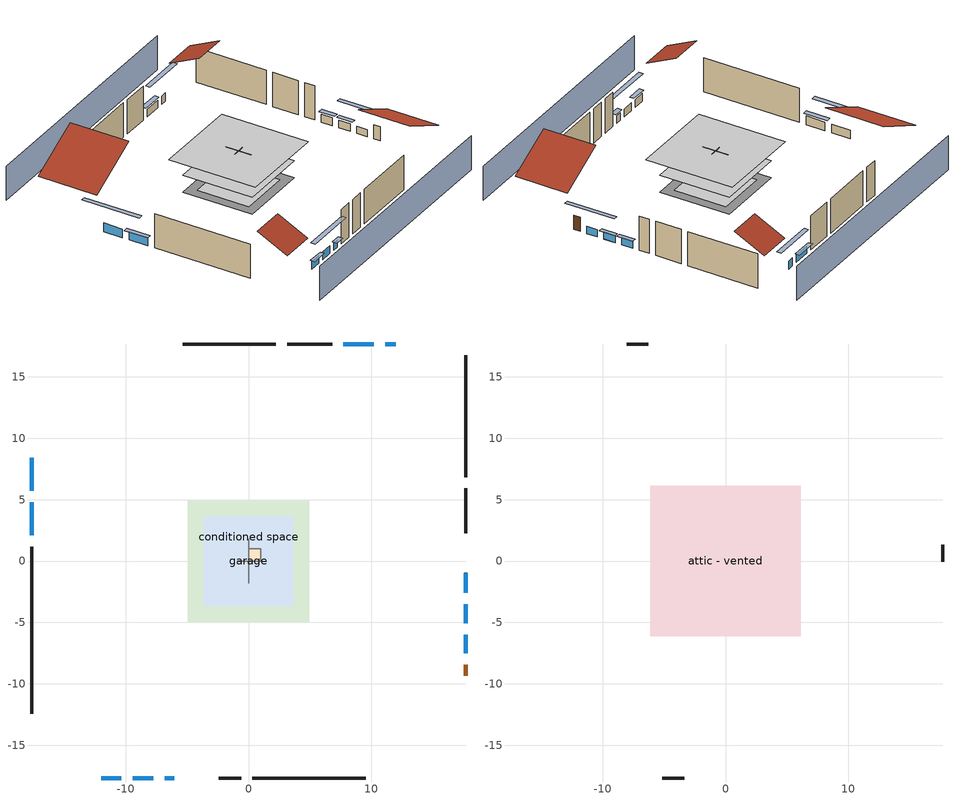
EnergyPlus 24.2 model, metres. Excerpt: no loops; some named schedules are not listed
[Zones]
air source heat pump airloop ret air zone
 floor adiabatic (AdiabaticConst): 0,0 0,1 1,1 1,0 z0
 wall adiabatic (AdiabaticConst): 0,1 0,0 1,0 1,1 0,1 z0:1
 ceiling adiabatic (AdiabaticConst): 1,0 1,1 0,1 0,0 z1
conditioned space
 floor to garage (Floor1 construction): -3.66,-3.66 -3.66,3.66 3.66,3.66 3.66,-3.66 z0
 floor adiabatic (AdiabaticFloorConstruction): -4.94,-4.94 -4.94,4.94 4.94,4.94 4.94,-4.94 z2.44
 floor foundation (Slab2 construction): -4.94,-4.94 -4.94,4.94 4.94,4.94 4.94,-4.94 z0
 wall outside (AdiabaticWallConstruction 1): 17.68,-9.36 17.68,-8.45 z0:2.03
 wall outside (AdiabaticWallConstruction): -17.68,8.41 -17.68,5.72 / -17.68,4.79 -17.68,2.1 z0:1.22; -12.01,-17.68 -10.35,-17.68 / 17.68,-2.58 17.68,-0.98 / -9.42,-17.68 -7.76,-17.68 z0:1.1; 12.01,17.68 11.13,17.68 z0:1.16; 10.2,17.68 7.74,17.68 / 17.68,-5.08 17.68,-3.51 z0:1.07; 17.68,-7.52 17.68,-6.01 z0:1.01; -6.84,-17.68 -6.06,-17.68 z0:1.04
 wall outside (Wall3 construction): -17.68,1.17 -17.68,-12.45 z0:4.88
 wall outside (Wall4 construction): 2.22,17.68 -5.34,17.68 z0:4.88
 wall outside (Wall7 construction): 17.68,6.84 17.68,16.75 z0:4.88
 wall outside (Wall8 construction): 0.32,-17.68 9.56,-17.68 z0:4.88
 wall to garage (Wall5 construction): 0,-1.83 0,1.83 z0:4.88
 wall to garage (Wall6 construction): 0.91,0 -0.91,0 z0:4.88
 window (WindowConstruction): -17.68,8.41 -17.68,5.72 z0:1.22
 window (WindowConstruction 9): -12.01,-17.68 -10.35,-17.68 z0:1.1
 window (WindowConstruction 1): -17.68,4.79 -17.68,2.1 z0:1.22
 window (WindowConstruction 2): 12.01,17.68 11.13,17.68 z0:1.16
 window (WindowConstruction 3): 10.2,17.68 7.74,17.68 z0:1.07
 window (WindowConstruction 4): 17.68,-7.52 17.68,-6.01 z0:1.01
 window (WindowConstruction 5): 17.68,-5.08 17.68,-3.51 z0:1.07
 window (WindowConstruction 6): 17.68,-2.58 17.68,-0.98 z0:1.1
 window (WindowConstruction 7): -9.42,-17.68 -7.76,-17.68 z0:1.1
 window (WindowConstruction 8): -6.83,-17.68 -6.06,-17.68 z0:1.04
 door (Door): 17.68,-9.36 17.68,-8.45 z0:2.03
 ceiling adiabatic (AdiabaticFloorConstruction): 4.94,-4.94 4.94,4.94 -4.94,4.94 -4.94,-4.94 z2.44
garage
 floor foundation (Slab1 construction): -3.66,-3.66 -3.66,3.66 3.66,3.66 3.66,-3.66 z0
 wall outside (Wall1 construction): 6.81,17.68 3.15,17.68 z0:4.88
 wall outside (Wall12 construction): -2.43,-17.68 -0.61,-17.68 z0:4.88
 wall outside (Wall2 construction): 17.68,2.25 17.68,5.91 z0:4.88
attic - vented
 floor to conditioned space (Floor2 construction Reversed): -6.15,-6.15 -6.15,6.15 6.15,6.15 6.15,-6.15 z4.88
 wall outside (Wall10 construction): -5.13,-17.68 -3.36,-17.68 z0:4.88
 wall outside (Wall11 construction): 17.68,-0.05 17.68,1.32 z0:4.88
 wall outside (Wall9 construction): -6.27,17.68 -8.05,17.68 z0:4.88
 roof outside (Roof1 construction): -17.68,9.34,4.88 -10.22,9.34,8.61 -10.22,17.68,8.61 -17.68,17.68,4.88
 roof outside (Roof2 construction): 12.94,17.68,4.88 12.94,13.44,7 17.68,13.44,7 17.68,17.68,4.88
 roof outside (Roof3 construction): -12.94,-17.68,4.88 -12.94,-13.44,7 -17.68,-13.44,7 -17.68,-17.68,4.88
 roof outside (Roof4 construction): 17.68,-10.29,4.88 11.07,-10.29,8.18 11.07,-17.68,8.18 17.68,-17.68,4.88
shading: 17.68,22.25 -17.68,22.25 / -17.68,-22.25 17.68,-22.25 z0:4.88; -17.68,2.98 -17.68,11.15 -18.29,11.15 -18.29,2.98 z3.96; -10.05,-17.68 -12.32,-17.68 -12.32,-18.29 -10.05,-18.29 z1.4; -17.68,1.8 -17.68,5.1 -18.29,5.1 -18.29,1.8 z1.52; 8.39,17.68 14.76,17.68 14.76,18.29 8.39,18.29 z3.9; 7.43,17.68 10.51,17.68 10.51,18.29 7.43,18.29 z1.37; 17.68,-3.27 17.68,-10.26 18.29,-10.26 18.29,-3.27 z3.75; 17.68,-3.2 17.68,-5.39 18.29,-5.39 18.29,-3.2 z1.37; 17.68,-0.67 17.68,-2.88 18.29,-2.88 18.29,-0.67 z1.4; -5.02,-17.68 -12.17,-17.68 -12.17,-18.29 -5.02,-18.29 z3.84; -5.76,-17.68 -7.14,-17.68 -7.14,-18.29 -5.76,-18.29 z1.34
[Building]
Building 1: Terrain=Suburbs
[Site:Location]
Portland Intl Arpt_OR: Latitude {deg}=45.59; Longitude {deg}=-122.6; Time Zone {hr}=-8; Elevation {m}=33; Keep Site Location Information=Yes
[Site:GroundTemperature:Shallow]
10.2558, 8.96328, 8.85977, 9.47314, 11.9355, 14.3863, 16.5111, 17.8571, 17.9714, 16.8767, 14.8061, 12.4304
[Site:WaterMainsTemperature]
Calculation Method=Schedule; Temperature Schedule=mains temperature schedule
[Material] Roughness=Rough; Thermal Absorptance=0.9
Name | Thickness {m} | Conductivity {W/m-K} | Density {kg/m3} | Specific Heat {J/kg-K} | Solar Absorptance | Visible Absorptance
asphalt or fiberglass shingles | 0.00635 | 0.162714 | 1121.4 | 1465.45 | 0.85 | 0.85
ceiling loosefill ins | 0.338667 | 0.0480833 | 16.02 | 1046.75 | 0.7 | 0.7
ceiling stud and cavity | 0.1397 | 0.0920385 | 65.682 | 1177.47 | 0.7 | 0.7
concrete 4.0 in. | 0.1016 | 1.803125 | 2242.8 | 837.4 | 0.7 | 0.7
door material | 0.04445 | 0.0612267 | 512.64 | 1214.23 | 0.7 | 0.7
floor covering | 0.0127 | 0.0433444 | 54.468 | 1339.84 | 0.6 | 0.6
floor covering 1 | 0.0127 | 0.0450781 | 54.468 | 1339.84 | 0.9 | 0.9
floor rigid ins; wall rigid ins | 0.512978 | 0.029427 | 32.04 | 1214.23 | 0.7 | 0.7
floor stud and cavity | 0.1397 | 0.923637 | 92.3553 | 1139.71 | 0.7 | 0.7
floor stud and cavity 1 | 0.1397 | 1.75129 | 37.0049 | 1207.88 | 0.7 | 0.7
furniture material conditioned space 1; furniture material garage 1 | 0.1524 | 0.115458 | 640.8 | 1214.23 | 0.6 | 0.6
gypsum board | 0.0127 | 0.160291 | 801 | 837.4 | 0.6 | 0.6
osb sheathing 0.5 in. | 0.0127 | 0.115458 | 512.64 | 1214.23 | 0.6 | 0.6
osb sheathing 0.5 in. 1; osb sheathing 0.5 in. 2; osb sheathing 0.5 in. 3 | 0.0127 | 0.115458 | 512.64 | 1214.23 | 0.7 | 0.7
osb sheathing 0.75 in. | 0.01905 | 0.115458 | 512.64 | 1214.23 | 0.7 | 0.7
roof rigid ins | 0.00281632 | 0.029427 | 32.04 | 1214.23 | 0.7 | 0.7
wall stud and cavity | 0.1397 | 0.727959 | 139.0536 | 1170.24 | 0.6 | 0.6
wall stud and cavity 1 | 0.1397 | 0.117713 | 139.0536 | 1170.24 | 0.7 | 0.7
wall stud and cavity 2 | 0.1397 | 0.103501 | 139.0536 | 1170.24 | 0.7 | 0.7
wall stud and cavity 3 | 0.0889 | 0.380278 | 52.3479 | 1209.89 | 0.7 | 0.7
wall stud and cavity 4 | 0.0889 | 0.391764 | 83.0341 | 1211.67 | 0.7 | 0.7
wood siding | 0.0254 | 0.102417 | 544.68 | 1172.36 | 0.85 | 0.85
wood siding 1; wood siding 2 | 0.0254 | 0.102417 | 544.68 | 1172.36 | 0.7 | 0.7
[Material:NoMass]
Adiabatic: Roughness=Rough; Thermal Resistance {m2-K/W}=176.1; Thermal Absorptance=0.9; Solar Absorptance=0.7; Visible Absorptance=0.7
[WindowMaterial:SimpleGlazingSystem]
WindowMaterial: U-Factor {W/m2-K}=4.31528; Solar Heat Gain Coefficient=0.67
[Construction]
AdiabaticConst: Adiabatic
AdiabaticFloorConstruction: floor stud and cavity 1, floor rigid ins, osb sheathing 0.75 in., floor covering
AdiabaticWallConstruction: wood siding 1, wall rigid ins, wall stud and cavity 3, gypsum board
AdiabaticWallConstruction 1: wood siding 2, wall rigid ins, wall stud and cavity 3, gypsum board
Door: door material
Floor1 construction: floor stud and cavity, osb sheathing 0.75 in., floor covering
Floor2 construction Reversed: gypsum board, ceiling stud and cavity, ceiling loosefill ins
furniture construction conditioned space 1: furniture material conditioned space 1
furniture construction garage 1: furniture material garage 1
PartitionWallConstruction: gypsum board, wall stud and cavity 4, gypsum board
Roof1 construction; Roof2 construction; Roof3 construction; Roof4 construction: asphalt or fiberglass shingles, roof rigid ins, osb sheathing 0.5 in.
Slab1 construction: concrete 4.0 in.
Slab2 construction: concrete 4.0 in., floor covering 1
Wall1 construction; Wall2 construction: wood siding, osb sheathing 0.5 in. 1, wall stud and cavity
Wall10 construction; Wall11 construction; Wall12 construction; Wall9 construction: wood siding, osb sheathing 0.5 in. 2, wall stud and cavity
Wall3 construction; Wall4 construction: wood siding, osb sheathing 0.5 in. 1, wall stud and cavity 1, gypsum board
Wall5 construction: osb sheathing 0.5 in. 2, wall stud and cavity 2, gypsum board
Wall6 construction: osb sheathing 0.5 in. 3, wall stud and cavity 2, gypsum board
Wall7 construction; Wall8 construction: wood siding, osb sheathing 0.5 in. 2, wall stud and cavity 1, gypsum board
WindowConstruction; WindowConstruction 1; WindowConstruction 2; WindowConstruction 3; WindowConstruction 4; WindowConstruction 5; WindowConstruction 6; WindowConstruction 7; WindowConstruction 8; WindowConstruction 9: WindowMaterial
[Zone] Multiplier=1
Name | Volume {m3} | Part of Total Floor Area
air source heat pump airloop ret air zone | 1 | No
attic - vented | 138.513 | Yes
conditioned space | 606.66 | Yes
garage | 130.484 | Yes
[Space]
Name | Zone | Space Type | Volume {m3}
air source heat pump airloop ret air space | air source heat pump airloop ret air zone | Plenum Space Type
attic - vented 1 | attic - vented |  | 138.513
conditioned space 1 | conditioned space |  | 606.66
garage 1 | garage |  | 130.484
[SpaceList]
Plenum Space Type: air source heat pump airloop ret air space
[OtherEquipment] Design Level Calculation Method=EquipmentLevel
Name | Fuel Type | Zone or ZoneList or Space or SpaceList | Schedule | Design Level {W} | Fraction Latent | Fraction Radiant | Fraction Lost
air source heat pump airloop_0 RetCondToRP; air source heat pump airloop_0 RetSensLkToRP | None | air source heat pump airloop ret air space | Always On Discrete | 0 | 0 | 0 | 0
air source heat pump airloop_0 RetLatLkToRP | None | air source heat pump airloop ret air space | Always On Discrete | 0 | 1 | 0 | 0
air source heat pump airloop_0 RetCondToDZ; air source heat pump airloop_0 SupCondToDZ; air source heat pump airloop_0 SupSensLkToDZ | None | attic - vented 1 | Always On Discrete | 0 | 0 | 0 | 0
air source heat pump airloop_0 SupLatLkToDZ | None | attic - vented 1 | Always On Discrete | 0 | 1 | 0 | 0
air source heat pump airloop_0 SupCondToLv; air source heat pump airloop_0 SupSensLkToCond; mech vent house fan sensible load | None | conditioned space 1 | Always On Discrete | 0 | 0 | 0 | 0
air source heat pump airloop_0 SupLatLkToCond; mech vent house fan latent load | None | conditioned space 1 | Always On Discrete | 0 | 1 | 0 | 0
clothes dryer 1 | Electricity | conditioned space 1 | clothes_dryer | 0 | 0.015 | 0.081 | 0.85
cooking range 1 | Electricity | conditioned space 1 | cooking_range | 0 | 0.08 | 0.432 | 0.2
general water use latent | None | conditioned space 1 | general water use schedule | 44.1266 | 1 | 0 | 0
general water use sensible | None | conditioned space 1 | general water use schedule | -43.4886 | 0 | 0.6 | 0
misc grill | NaturalGas | conditioned space 1 | misc grill schedule | 391.241 | 0 | 0 | 1
water heater energy adjustment1 | Electricity | garage 1 | Always On Discrete | 0.01 | 0 | 0 | 1
water heater lat | None | garage 1 | Always On Discrete | 0 | 1 | 0 | 0
water heater sens | None | garage 1 | Always On Discrete | 0 | 0 | 0 | 0
[ZoneInfiltration:DesignFlowRate] Schedule=Always On Discrete; Design Flow Rate Calculation Method=Flow/Zone; Design Flow Rate {m3/s}=0
Name | Zone or ZoneList or Space or SpaceList
attic_vented 1 duct leakage imbalance infil flow | attic - vented 1
infil flow; natural vent flow; whole house fan flow | conditioned space 1
[ZoneInfiltration:EffectiveLeakageArea] Schedule=Always On Discrete
Name | Zone or Space | Effective Air Leakage Area {cm2} | Stack Coefficient | Wind Coefficient
infil attic - vented 1 | attic - vented 1 | 5037.94 | 0.000191169 | 4.32191e-05
infil garage 1 | garage 1 | 679.592 | 0.000129147 | 4.38083e-05
[ZoneMixing] Schedule=Always On Continuous; Design Flow Rate Calculation Method=Flow/Zone; Design Flow Rate {m3/s}=0
Name | Zone or Space | Source Zone or Space
air source heat pump airloop_0 ZoneMixCondToDZ mix; whole house fan mix | attic - vented | conditioned space
air source heat pump airloop_0 ZoneMixDZToCond mix | conditioned space | attic - vented
[SurfaceProperty:ExposedFoundationPerimeter] Exposed Perimeter Calculation Method=TotalExposedPerimeter
Name | Total Exposed Perimeter {m}
Slab2 | 35.57016
Slab1 | 18.288
[SurfaceProperty:IncidentSolarMultiplier] Incident Solar Multiplier=1; Incident Solar Multiplier Schedule=trans schedule winter=0.85 summer=0.7
Window1; Window10; Window2; Window3; Window4; Window5; Window6; Window7; Window8; Window9
[InternalMass]
Name | Construction | Zone or ZoneList | Space or SpaceList | Surface Area {m2}
furniture mass conditioned space 1 | furniture construction conditioned space 1 | conditioned space | conditioned space 1 | 99.51774
partition wall mass | PartitionWallConstruction | conditioned space | conditioned space 1 | 248.794
furniture mass garage 1 | furniture construction garage 1 | garage | garage 1 | 5.35122
[Lights] Design Level Calculation Method=LightingLevel; Return Air Fraction=0; Fraction Radiant=0.6; Fraction Visible=0.2; Fraction Replaceable=1
Name | Zone or ZoneList or Space or SpaceList | Schedule | Lighting Level {W}
interior lighting | conditioned space 1 | lighting_interior | 371.808
garage lighting | garage 1 | lighting_garage | 9.10037
[People]
occupants: Zone or ZoneList or Space or SpaceList=conditioned space 1; Number of People Schedule=occupants; Number of People Calculation Method=People; Number of People=2; Fraction Radiant=0.314171; Sensible Heat Fraction=0.56303; Activity Level Schedule=occupants activity schedule; Carbon Dioxide Generation Rate {m3/s-W}=0; Enable ASHRAE 55 Comfort Warnings=No; Mean Radiant Temperature Calculation Type=EnclosureAveraged
[ElectricEquipment] Design Level Calculation Method=EquipmentLevel
Name | Zone or ZoneList or Space or SpaceList | Schedule | Design Level {W} | Fraction Latent | Fraction Radiant | Fraction Lost
ceiling fan | conditioned space 1 | ceiling_fan | 17.3285 | 0 | 0.558 | 0
clothes dryer | conditioned space 1 | clothes_dryer | 7839.63 | 0.015 | 0.081 | 0.85
clothes washer | conditioned space 1 | clothes_washer | 391.773 | 0.03 | 0.162 | 0.7
cooking range | conditioned space 1 | cooking_range | 1470.55 | 0.08 | 0.432 | 0.2
dishwasher | conditioned space 1 | dishwasher | 1494 | 0.3 | 0.18 | 0.4
fridge | conditioned space 1 | fridge schedule | 46.9578 | 0 | 0.6 | 0
mech vent bath fan 0 | conditioned space 1 | mech vent bath fan 0 schedule | 45 | 0 | 0 | 1
mech vent house fan | conditioned space 1 | mech vent house fan schedule | 0 | 0 | 0 | 1
mech vent house fan cfis | conditioned space 1 | mech vent house fan cfis schedule | 0 | 0 | 0 | 0
mech vent range fan 0 | conditioned space 1 | mech vent range fan 0 schedule | 30 | 0 | 0 | 1
misc plug loads | conditioned space 1 | plug_loads_other | 190.367 | 0.021 | 0.558 | 0.049
misc tv | conditioned space 1 | plug_loads_tv | 228.161 | 0 | 0.6 | 0
whole house fan | conditioned space 1 | Always On Discrete | 0 | 0 | 0 | 1
fridge 1 | garage 1 | fridge schedule 1 | 100.822 | 0 | 0.6 | 0
[AirLoopHVAC:ReturnPlenum]
Air Loop HVAC Return Plenum 1: Zone=air source heat pump airloop ret air zone
[Foundation:Kiva] Wall Height Above Grade {m}=0.1016; Wall Depth Below Slab {m}=0.2032
Name | Initial Indoor Air Temperature {C}
Foundation Kiva 1 | 13.4258
Foundation Kiva 2 | 16.1111
[Foundation:Kiva:Settings]
Soil Conductivity {W/m-K}=1.3848; Soil Density {kg/m3}=1842.3; Soil Specific Heat {J/kg-K}=418.7; Ground Solar Absorptivity=0.9; Ground Thermal Absorptivity=0.9; Ground Surface Roughness {m}=0.03; Far-Field Width {m}=40; Deep-Ground Boundary Condition=ZeroFlux; Deep-Ground Depth {m}=40; Minimum Cell Dimension {m}=0.2; Maximum Cell Growth Coefficient=3; Simulation Timestep=Timestep
[Exterior:Lights]
exterior lighting: Schedule=exterior lighting schedule; Design Level {W}=8.97151
[EnergyManagementSystem:Sensor]
Name | Output:Variable or Output:Meter Index Key | Output:Variable or Output:Meter
air_source_heat_pump_airloop_0_DZ_T_s | attic - vented | Zone Air Temperature
air_source_heat_pump_airloop_0_DZ_W_s | attic - vented | Zone Mean Air Humidity Ratio
fridge_tin_s_1; water_heater_amb_temp | garage | Zone Mean Air Temperature
water_heater_amb_rh | garage | Zone Air Relative Humidity
[Schedule:Constant]
Name | Hourly Value
Always On Discrete; Always On Continuous; mech vent house fan schedule; mech vent house fan cfis schedule | 1
occupants activity schedule | 117.228
fridge schedule; fridge schedule 1 | 0
[Schedule:Day:Interval]
trans schedule winter=0.85 summer=0.7 day; trans schedule winter=0.85 summer=0.7 day 2: No, 24:00, 0.85
trans schedule winter=0.85 summer=0.7 day 1: No, 24:00, 0.7
trans schedule winter=0.85 summer=0.7 default day; mech vent bath fan 0 schedule default day; mech vent range fan 0 schedule default day; general water use schedule default day; misc grill schedule default day; exterior lighting schedule default day: No, 24:00, 0
mech vent bath fan 0 schedule day: No, 22:00, 0, 23:00, 1, 24:00, 0
mech vent range fan 0 schedule day: No, 09:00, 0, 10:00, 1, 24:00, 0
general water use schedule day: No, 01:00, 0.315068, 03:00, 0.287671, 04:00, 0.342466, 05:00, 0.369863, 06:00, 0.520548, 07:00, 0.60274, 08:00, 0.534247, 10:00, 0.506849, 11:00, 0.465753, 14:00, 0.479452, 15:00, 0.534247, 16:00, 0.589041, 17:00, 0.69863, 18:00, 0.876712, 19:00, 0.890411, 20:00, 0.986301, 21:00, 1, 22:00, 0.863014, 23:00, 0.616438, 24:00, 0.465753
misc grill schedule day: No, 01:00, 0.0248447, 03:00, 0.00621118, 04:00, 0.0124224, 05:00, 0.0434783, 06:00, 0.0745342, 07:00, 0.180124, 08:00, 0.285714, 09:00, 0.273292, 10:00, 0.254658, 11:00, 0.273292, 12:00, 0.285714, 13:00, 0.26087, 14:00, 0.236025, 15:00, 0.304348, 16:00, 0.36646, 17:00, 0.68323, 18:00, 1, 19:00, 0.714286, 20:00, 0.434783, 21:00, 0.273292, 22:00, 0.118012, 23:00, 0.0807453, 24:00, 0.0434783
exterior lighting schedule day: No, 01:00, 0.566667, 03:00, 0.524167, 05:00, 0.495833, 06:00, 0.5525, 07:00, 0.623333, 08:00, 0.580833, 09:00, 0.439167, 10:00, 0.354167, 12:00, 0.34, 13:00, 0.354167, 14:00, 0.396667, 15:00, 0.425, 16:00, 0.495833, 17:00, 0.623333, 18:00, 0.793333, 19:00, 0.906667, 20:00, 0.963333, 21:00, 0.991667, 22:00, 0.920833, 23:00, 0.793333, 24:00, 0.665833
[Schedule:Week:Daily]
trans schedule winter=0.85 summer=0.7 Week Rule - Jan1-May26: trans schedule winter=0.85 summer=0.7 day, trans schedule winter=0.85 summer=0.7 day, trans schedule winter=0.85 summer=0.7 day, trans schedule winter=0.85 summer=0.7 day, trans schedule winter=0.85 summer=0.7 day, trans schedule winter=0.85 summer=0.7 day, trans schedule winter=0.85 summer=0.7 day, trans schedule winter=0.85 summer=0.7 default day, trans schedule winter=0.85 summer=0.7 default day, trans schedule winter=0.85 summer=0.7 default day, trans schedule winter=0.85 summer=0.7 default day, trans schedule winter=0.85 summer=0.7 default day
trans schedule winter=0.85 summer=0.7 Week Rule - May27-Jun2: trans schedule winter=0.85 summer=0.7 day, trans schedule winter=0.85 summer=0.7 day, trans schedule winter=0.85 summer=0.7 day, trans schedule winter=0.85 summer=0.7 day, trans schedule winter=0.85 summer=0.7 day, trans schedule winter=0.85 summer=0.7 day 1, trans schedule winter=0.85 summer=0.7 day 1, trans schedule winter=0.85 summer=0.7 default day, trans schedule winter=0.85 summer=0.7 default day, trans schedule winter=0.85 summer=0.7 default day, trans schedule winter=0.85 summer=0.7 default day, trans schedule winter=0.85 summer=0.7 default day
trans schedule winter=0.85 summer=0.7 Week Rule - Jun3-Sep29: trans schedule winter=0.85 summer=0.7 day 1, trans schedule winter=0.85 summer=0.7 day 1, trans schedule winter=0.85 summer=0.7 day 1, trans schedule winter=0.85 summer=0.7 day 1, trans schedule winter=0.85 summer=0.7 day 1, trans schedule winter=0.85 summer=0.7 day 1, trans schedule winter=0.85 summer=0.7 day 1, trans schedule winter=0.85 summer=0.7 default day, trans schedule winter=0.85 summer=0.7 default day, trans schedule winter=0.85 summer=0.7 default day, trans schedule winter=0.85 summer=0.7 default day, trans schedule winter=0.85 summer=0.7 default day
trans schedule winter=0.85 summer=0.7 Week Rule - Sep30-Oct6: trans schedule winter=0.85 summer=0.7 day 1, trans schedule winter=0.85 summer=0.7 day 2, trans schedule winter=0.85 summer=0.7 day 2, trans schedule winter=0.85 summer=0.7 day 2, trans schedule winter=0.85 summer=0.7 day 2, trans schedule winter=0.85 summer=0.7 day 2, trans schedule winter=0.85 summer=0.7 day 2, trans schedule winter=0.85 summer=0.7 default day, trans schedule winter=0.85 summer=0.7 default day, trans schedule winter=0.85 summer=0.7 default day, trans schedule winter=0.85 summer=0.7 default day, trans schedule winter=0.85 summer=0.7 default day
trans schedule winter=0.85 summer=0.7 Week Rule - Oct7-Dec31: trans schedule winter=0.85 summer=0.7 day 2, trans schedule winter=0.85 summer=0.7 day 2, trans schedule winter=0.85 summer=0.7 day 2, trans schedule winter=0.85 summer=0.7 day 2, trans schedule winter=0.85 summer=0.7 day 2, trans schedule winter=0.85 summer=0.7 day 2, trans schedule winter=0.85 summer=0.7 day 2, trans schedule winter=0.85 summer=0.7 default day, trans schedule winter=0.85 summer=0.7 default day, trans schedule winter=0.85 summer=0.7 default day, trans schedule winter=0.85 summer=0.7 default day, trans schedule winter=0.85 summer=0.7 default day
mech vent bath fan 0 schedule Week Rule - Jan1-Dec31: mech vent bath fan 0 schedule day, mech vent bath fan 0 schedule day, mech vent bath fan 0 schedule day, mech vent bath fan 0 schedule day, mech vent bath fan 0 schedule day, mech vent bath fan 0 schedule day, mech vent bath fan 0 schedule day, mech vent bath fan 0 schedule default day, mech vent bath fan 0 schedule default day, mech vent bath fan 0 schedule default day, mech vent bath fan 0 schedule default day, mech vent bath fan 0 schedule default day
mech vent range fan 0 schedule Week Rule - Jan1-Dec31: mech vent range fan 0 schedule day, mech vent range fan 0 schedule day, mech vent range fan 0 schedule day, mech vent range fan 0 schedule day, mech vent range fan 0 schedule day, mech vent range fan 0 schedule day, mech vent range fan 0 schedule day, mech vent range fan 0 schedule default day, mech vent range fan 0 schedule default day, mech vent range fan 0 schedule default day, mech vent range fan 0 schedule default day, mech vent range fan 0 schedule default day
general water use schedule Week Rule - Jan1-Dec31: general water use schedule day, general water use schedule day, general water use schedule day, general water use schedule day, general water use schedule day, general water use schedule day, general water use schedule day, general water use schedule default day, general water use schedule default day, general water use schedule default day, general water use schedule default day, general water use schedule default day
misc grill schedule Week Rule - Jan1-Dec31: misc grill schedule day, misc grill schedule day, misc grill schedule day, misc grill schedule day, misc grill schedule day, misc grill schedule day, misc grill schedule day, misc grill schedule default day, misc grill schedule default day, misc grill schedule default day, misc grill schedule default day, misc grill schedule default day
exterior lighting schedule Week Rule - Jan1-Jan27: exterior lighting schedule day, exterior lighting schedule day, exterior lighting schedule day, exterior lighting schedule day, exterior lighting schedule day, exterior lighting schedule day, exterior lighting schedule day, exterior lighting schedule default day, exterior lighting schedule default day, exterior lighting schedule default day, exterior lighting schedule default day, exterior lighting schedule default day
exterior lighting schedule Week Rule - Jan28-Feb3: exterior lighting schedule day, exterior lighting schedule day, exterior lighting schedule day, exterior lighting schedule day, exterior lighting schedule day 1, exterior lighting schedule day 1, exterior lighting schedule day 1, exterior lighting schedule default day, exterior lighting schedule default day, exterior lighting schedule default day, exterior lighting schedule default day, exterior lighting schedule default day
exterior lighting schedule Week Rule - Feb4-Feb24: exterior lighting schedule day 1, exterior lighting schedule day 1, exterior lighting schedule day 1, exterior lighting schedule day 1, exterior lighting schedule day 1, exterior lighting schedule day 1, exterior lighting schedule day 1, exterior lighting schedule default day, exterior lighting schedule default day, exterior lighting schedule default day, exterior lighting schedule default day, exterior lighting schedule default day
exterior lighting schedule Week Rule - Feb25-Mar3: exterior lighting schedule day 1, exterior lighting schedule day 1, exterior lighting schedule day 1, exterior lighting schedule day 1, exterior lighting schedule day 2, exterior lighting schedule day 2, exterior lighting schedule day 2, exterior lighting schedule default day, exterior lighting schedule default day, exterior lighting schedule default day, exterior lighting schedule default day, exterior lighting schedule default day
exterior lighting schedule Week Rule - Mar4-Mar31: exterior lighting schedule day 2, exterior lighting schedule day 2, exterior lighting schedule day 2, exterior lighting schedule day 2, exterior lighting schedule day 2, exterior lighting schedule day 2, exterior lighting schedule day 2, exterior lighting schedule default day, exterior lighting schedule default day, exterior lighting schedule default day, exterior lighting schedule default day, exterior lighting schedule default day
exterior lighting schedule Week Rule - Apr1-Apr28: exterior lighting schedule day 3, exterior lighting schedule day 3, exterior lighting schedule day 3, exterior lighting schedule day 3, exterior lighting schedule day 3, exterior lighting schedule day 3, exterior lighting schedule day 3, exterior lighting schedule default day, exterior lighting schedule default day, exterior lighting schedule default day, exterior lighting schedule default day, exterior lighting schedule default day
exterior lighting schedule Week Rule - Apr29-May5: exterior lighting schedule day 3, exterior lighting schedule day 3, exterior lighting schedule day 4, exterior lighting schedule day 4, exterior lighting schedule day 4, exterior lighting schedule day 4, exterior lighting schedule day 4, exterior lighting schedule default day, exterior lighting schedule default day, exterior lighting schedule default day, exterior lighting schedule default day, exterior lighting schedule default day
exterior lighting schedule Week Rule - May6-May26: exterior lighting schedule day 4, exterior lighting schedule day 4, exterior lighting schedule day 4, exterior lighting schedule day 4, exterior lighting schedule day 4, exterior lighting schedule day 4, exterior lighting schedule day 4, exterior lighting schedule default day, exterior lighting schedule default day, exterior lighting schedule default day, exterior lighting schedule default day, exterior lighting schedule default day
exterior lighting schedule Week Rule - May27-Jun2: exterior lighting schedule day 4, exterior lighting schedule day 4, exterior lighting schedule day 4, exterior lighting schedule day 4, exterior lighting schedule day 4, exterior lighting schedule day 5, exterior lighting schedule day 5, exterior lighting schedule default day, exterior lighting schedule default day, exterior lighting schedule default day, exterior lighting schedule default day, exterior lighting schedule default day
exterior lighting schedule Week Rule - Jun3-Jun30: exterior lighting schedule day 5, exterior lighting schedule day 5, exterior lighting schedule day 5, exterior lighting schedule day 5, exterior lighting schedule day 5, exterior lighting schedule day 5, exterior lighting schedule day 5, exterior lighting schedule default day, exterior lighting schedule default day, exterior lighting schedule default day, exterior lighting schedule default day, exterior lighting schedule default day
exterior lighting schedule Week Rule - Jul1-Jul28: exterior lighting schedule day 6, exterior lighting schedule day 6, exterior lighting schedule day 6, exterior lighting schedule day 6, exterior lighting schedule day 6, exterior lighting schedule day 6, exterior lighting schedule day 6, exterior lighting schedule default day, exterior lighting schedule default day, exterior lighting schedule default day, exterior lighting schedule default day, exterior lighting schedule default day
exterior lighting schedule Week Rule - Jul29-Aug4: exterior lighting schedule day 6, exterior lighting schedule day 6, exterior lighting schedule day 6, exterior lighting schedule day 7, exterior lighting schedule day 7, exterior lighting schedule day 7, exterior lighting schedule day 7, exterior lighting schedule default day, exterior lighting schedule default day, exterior lighting schedule default day, exterior lighting schedule default day, exterior lighting schedule default day
exterior lighting schedule Week Rule - Aug5-Aug25: exterior lighting schedule day 7, exterior lighting schedule day 7, exterior lighting schedule day 7, exterior lighting schedule day 7, exterior lighting schedule day 7, exterior lighting schedule day 7, exterior lighting schedule day 7, exterior lighting schedule default day, exterior lighting schedule default day, exterior lighting schedule default day, exterior lighting schedule default day, exterior lighting schedule default day
exterior lighting schedule Week Rule - Aug26-Sep1: exterior lighting schedule day 7, exterior lighting schedule day 7, exterior lighting schedule day 7, exterior lighting schedule day 7, exterior lighting schedule day 7, exterior lighting schedule day 7, exterior lighting schedule day 8, exterior lighting schedule default day, exterior lighting schedule default day, exterior lighting schedule default day, exterior lighting schedule default day, exterior lighting schedule default day
exterior lighting schedule Week Rule - Sep2-Sep29: exterior lighting schedule day 8, exterior lighting schedule day 8, exterior lighting schedule day 8, exterior lighting schedule day 8, exterior lighting schedule day 8, exterior lighting schedule day 8, exterior lighting schedule day 8, exterior lighting schedule default day, exterior lighting schedule default day, exterior lighting schedule default day, exterior lighting schedule default day, exterior lighting schedule default day
exterior lighting schedule Week Rule - Sep30-Oct6: exterior lighting schedule day 8, exterior lighting schedule day 9, exterior lighting schedule day 9, exterior lighting schedule day 9, exterior lighting schedule day 9, exterior lighting schedule day 9, exterior lighting schedule day 9, exterior lighting schedule default day, exterior lighting schedule default day, exterior lighting schedule default day, exterior lighting schedule default day, exterior lighting schedule default day
exterior lighting schedule Week Rule - Oct7-Oct27: exterior lighting schedule day 9, exterior lighting schedule day 9, exterior lighting schedule day 9, exterior lighting schedule day 9, exterior lighting schedule day 9, exterior lighting schedule day 9, exterior lighting schedule day 9, exterior lighting schedule default day, exterior lighting schedule default day, exterior lighting schedule default day, exterior lighting schedule default day, exterior lighting schedule default day
exterior lighting schedule Week Rule - Oct28-Nov3: exterior lighting schedule day 9, exterior lighting schedule day 9, exterior lighting schedule day 9, exterior lighting schedule day 9, exterior lighting schedule day 10, exterior lighting schedule day 10, exterior lighting schedule day 10, exterior lighting schedule default day, exterior lighting schedule default day, exterior lighting schedule default day, exterior lighting schedule default day, exterior lighting schedule default day
exterior lighting schedule Week Rule - Nov4-Nov24: exterior lighting schedule day 10, exterior lighting schedule day 10, exterior lighting schedule day 10, exterior lighting schedule day 10, exterior lighting schedule day 10, exterior lighting schedule day 10, exterior lighting schedule day 10, exterior lighting schedule default day, exterior lighting schedule default day, exterior lighting schedule default day, exterior lighting schedule default day, exterior lighting schedule default day
exterior lighting schedule Week Rule - Nov25-Dec1: exterior lighting schedule day 10, exterior lighting schedule day 10, exterior lighting schedule day 10, exterior lighting schedule day 10, exterior lighting schedule day 10, exterior lighting schedule day 10, exterior lighting schedule day 11, exterior lighting schedule default day, exterior lighting schedule default day, exterior lighting schedule default day, exterior lighting schedule default day, exterior lighting schedule default day
exterior lighting schedule Week Rule - Dec2-Dec31: exterior lighting schedule day 11, exterior lighting schedule day 11, exterior lighting schedule day 11, exterior lighting schedule day 11, exterior lighting schedule day 11, exterior lighting schedule day 11, exterior lighting schedule day 11, exterior lighting schedule default day, exterior lighting schedule default day, exterior lighting schedule default day, exterior lighting schedule default day, exterior lighting schedule default day
[Schedule:Year]
trans schedule winter=0.85 summer=0.7: trans schedule winter=0.85 summer=0.7 Week Rule - Jan1-May26, 1, 1, 5, 26, trans schedule winter=0.85 summer=0.7 Week Rule - May27-Jun2, 5, 27, 6, 2, trans schedule winter=0.85 summer=0.7 Week Rule - Jun3-Sep29, 6, 3, 9, 29, trans schedule winter=0.85 summer=0.7 Week Rule - Sep30-Oct6, 9, 30, 10, 6, trans schedule winter=0.85 summer=0.7 Week Rule - Oct7-Dec31, 10, 7, 12, 31
mech vent bath fan 0 schedule: mech vent bath fan 0 schedule Week Rule - Jan1-Dec31, 1, 1, 12, 31
mech vent range fan 0 schedule: mech vent range fan 0 schedule Week Rule - Jan1-Dec31, 1, 1, 12, 31
general water use schedule: general water use schedule Week Rule - Jan1-Dec31, 1, 1, 12, 31
misc grill schedule: misc grill schedule Week Rule - Jan1-Dec31, 1, 1, 12, 31
exterior lighting schedule: exterior lighting schedule Week Rule - Jan1-Jan27, 1, 1, 1, 27, exterior lighting schedule Week Rule - Jan28-Feb3, 1, 28, 2, 3, exterior lighting schedule Week Rule - Feb4-Feb24, 2, 4, 2, 24, exterior lighting schedule Week Rule - Feb25-Mar3, 2, 25, 3, 3, exterior lighting schedule Week Rule - Mar4-Mar31, 3, 4, 3, 31, exterior lighting schedule Week Rule - Apr1-Apr28, 4, 1, 4, 28, exterior lighting schedule Week Rule - Apr29-May5, 4, 29, 5, 5, exterior lighting schedule Week Rule - May6-May26, 5, 6, 5, 26, exterior lighting schedule Week Rule - May27-Jun2, 5, 27, 6, 2, exterior lighting schedule Week Rule - Jun3-Jun30, 6, 3, 6, 30, exterior lighting schedule Week Rule - Jul1-Jul28, 7, 1, 7, 28, exterior lighting schedule Week Rule - Jul29-Aug4, 7, 29, 8, 4, exterior lighting schedule Week Rule - Aug5-Aug25, 8, 5, 8, 25, exterior lighting schedule Week Rule - Aug26-Sep1, 8, 26, 9, 1, exterior lighting schedule Week Rule - Sep2-Sep29, 9, 2, 9, 29, exterior lighting schedule Week Rule - Sep30-Oct6, 9, 30, 10, 6, exterior lighting schedule Week Rule - Oct7-Oct27, 10, 7, 10, 27, exterior lighting schedule Week Rule - Oct28-Nov3, 10, 28, 11, 3, exterior lighting schedule Week Rule - Nov4-Nov24, 11, 4, 11, 24, exterior lighting schedule Week Rule - Nov25-Dec1, 11, 25, 12, 1, exterior lighting schedule Week Rule - Dec2-Dec31, 12, 2, 12, 31
[Schedule:File] File=in.schedules.csv; Rows to Skip at Top=1; Number of Hours of Data=8760; Column Separator=Comma; Interpolate to Timestep=Yes; Minutes per Item=15; Adjust Schedule for Daylight Savings=Yes
Name | Column Number
lighting_interior | 5
occupants | 1
ceiling_fan | 4
clothes_dryer | 11
clothes_washer | 10
cooking_range | 12
dishwasher | 8
plug_loads_other | 2
plug_loads_tv | 3
lighting_garage | 6
[Schedule:Compact]
mains temperature schedule: Through: 01/01, For: AllDays, Until: 24:00, 13.0633, Through: 01/02, For: AllDays, Until: 24:00, 13.0189, Through: 01/03, For: AllDays, Until: 24:00, 12.975, Through: 01/04, For: AllDays, Until: 24:00, 12.9328, Through: 01/05, For: AllDays, Until: 24:00, 12.8917, Through: 01/06, For: AllDays, Until: 24:00, 12.8517, Through: 01/07, For: AllDays, Until: 24:00, 12.8122, Through: 01/08, For: AllDays, Until: 24:00, 12.7744, Through: 01/09, For: AllDays, Until: 24:00, 12.7378, Through: 01/10, For: AllDays, Until: 24:00, 12.7017, Through: 01/11, For: AllDays, Until: 24:00, 12.6672, Through: 01/12, For: AllDays, Until: 24:00, 12.6339, Through: 01/13, For: AllDays, Until: 24:00, 12.6017, Through: 01/14, For: AllDays, Until: 24:00, 12.5706, Through: 01/15, For: AllDays, Until: 24:00, 12.5411, Through: 01/16, For: AllDays, Until: 24:00, 12.5122, Through: 01/17, For: AllDays, Until: 24:00, 12.485, Through: 01/18, For: AllDays, Until: 24:00, 12.4583, Through: 01/19, For: AllDays, Until: 24:00, 12.4333, Through: 01/20, For: AllDays, Until: 24:00, 12.41, Through: 01/21, For: AllDays, Until: 24:00, 12.3872, Through: 01/22, For: AllDays, Until: 24:00, 12.3661, Through: 01/23, For: AllDays, Until: 24:00, 12.3456, Through: 01/24, For: AllDays, Until: 24:00, 12.3272, Through: 01/25, For: AllDays, Until: 24:00, 12.3094, Through: 01/26, For: AllDays, Until: 24:00, 12.2933, Through: 01/27, For: AllDays, Until: 24:00, 12.2783, Through: 01/28, For: AllDays, Until: 24:00, 12.2644, Through: 01/29, For: AllDays, Until: 24:00, 12.2517, Through: 01/30, For: AllDays, Until: 24:00, 12.2406, Through: 01/31, For: AllDays, Until: 24:00, 12.2306, Through: 02/01, For: AllDays, Until: 24:00, 12.2222, Through: 02/02, For: AllDays, Until: 24:00, 12.215, Through: 02/03, For: AllDays, Until: 24:00, 12.2089, Through: 02/04, For: AllDays, Until: 24:00, 12.2039, Through: 02/05, For: AllDays, Until: 24:00, 12.2006, Through: 02/06, For: AllDays, Until: 24:00, 12.1983, Through: 02/07, For: AllDays, Until: 24:00, 12.1978, Through: 02/08, For: AllDays, Until: 24:00, 12.1978, Through: 02/09, For: AllDays, Until: 24:00, 12.2, Through: 02/10, For: AllDays, Until: 24:00, 12.2028, Through: 02/11, For: AllDays, Until: 24:00, 12.2072, Through: 02/12, For: AllDays, Until: 24:00, 12.2128, Through: 02/13, For: AllDays, Until: 24:00, 12.2194, Through: 02/14, For: AllDays, Until: 24:00, 12.2278, Through: 02/15, For: AllDays, Until: 24:00, 12.2372, Through: 02/16, For: AllDays, Until: 24:00, 12.2483, Through: 02/17, For: AllDays, Until: 24:00, 12.26, Through: 02/18, For: AllDays, Until: 24:00, 12.2733, Through: 02/19, For: AllDays, Until: 24:00, 12.2883, Through: 02/20, For: AllDays, Until: 24:00, 12.3039, Through: 02/21, For: AllDays, Until: 24:00, 12.3211, Through: 02/22, For: AllDays, Until: 24:00, 12.3394, Through: 02/23, For: AllDays, Until: 24:00, 12.3594, Through: 02/24, For: AllDays, Until: 24:00, 12.38, Through: 02/25, For: AllDays, Until: 24:00, 12.4022, Through: 02/26, For: AllDays, Until: 24:00, 12.4256, Through: 02/27, For: AllDays, Until: 24:00, 12.4506, Through: 02/28, For: AllDays, Until: 24:00, 12.4761, Through: 03/01, For: AllDays, Until: 24:00, 12.5033, Through: 03/02, For: AllDays, Until: 24:00, 12.5317, Through: 03/03, For: AllDays, Until: 24:00, 12.5611, Through: 03/04, For: AllDays, Until: 24:00, 12.5917, Through: 03/05, For: AllDays, Until: 24:00, 12.6233, Through: 03/06, For: AllDays, Until: 24:00, 12.6567, Through: 03/07, For: AllDays, Until: 24:00, 12.6906, Through: 03/08, For: AllDays, Until: 24:00, 12.7261, Through: 03/09, For: AllDays, Until: 24:00, 12.7628, Through: 03/10, For: AllDays, Until: 24:00, 12.8, Through: 03/11, For: AllDays, Until: 24:00, 12.8389, Through: 03/12, For: AllDays, Until: 24:00, 12.8789, Through: 03/13, For: AllDays, Until: 24:00, 12.9194, Through: 03/14, For: AllDays, Until: 24:00, 12.9617, Through: 03/15, For: AllDays, Until: 24:00, 13.0044, Through: 03/16, For: AllDays, Until: 24:00, 13.0489, Through: 03/17, For: AllDays, Until: 24:00, 13.0939, Through: 03/18, For: AllDays, Until: 24:00, 13.14, Through: 03/19, For: AllDays, Until: 24:00, 13.1872, Through: 03/20, For: AllDays, Until: 24:00, 13.2356, Through: 03/21, For: AllDays, Until: 24:00, 13.285, Through: 03/22, For: AllDays, Until: 24:00, 13.335, Through: 03/23, For: AllDays, Until: 24:00, 13.3861, Through: 03/24, For: AllDays, Until: 24:00, 13.4383, Through: 03/25, For: AllDays, Until: 24:00, 13.4911, Through: 03/26, For: AllDays, Until: 24:00, 13.545, Through: 03/27, For: AllDays, Until: 24:00, 13.6, Through: 03/28, For: AllDays, Until: 24:00, 13.6556, Through: 03/29, For: AllDays, Until: 24:00, 13.7122, Through: 03/30, For: AllDays, Until: 24:00, 13.77, Through: 03/31, For: AllDays, Until: 24:00, 13.8283, Through: 04/01, For: AllDays, Until: 24:00, 13.8872, Through: 04/02, For: AllDays, Until: 24:00, 13.9472, Through: 04/03, For: AllDays, Until: 24:00, 14.0078, Through: 04/04, For: AllDays, Until: 24:00, 14.0689, Through: 04/05, For: AllDays, Until: 24:00, 14.1311, Through: 04/06, For: AllDays, Until: 24:00, 14.1944, Through: 04/07, For: AllDays, Until: 24:00, 14.2578, Through: 04/08, For: AllDays, Until: 24:00, 14.3222, Through: 04/09, For: AllDays, Until: 24:00, 14.3872, Through: 04/10, For: AllDays, Until: 24:00, 14.4528, Through: 04/11, For: AllDays, Until: 24:00, 14.5189, Through: 04/12, For: AllDays, Until: 24:00, 14.5856, Through: 04/13, For: AllDays, Until: 24:00, 14.6533, Through: 04/14, For: AllDays, Until: 24:00, 14.7211, Through: 04/15, For: AllDays, Until: 24:00, 14.7894, Through: 04/16, For: AllDays, Until: 24:00, 14.8589, Through: 04/17, For: AllDays, Until: 24:00, 14.9283, Through: 04/18, For: AllDays, Until: 24:00, 14.9983, Through: 04/19, For: AllDays, Until: 24:00, 15.0689, Through: 04/20, For: AllDays, Until: 24:00, 15.14, Through: 04/21, For: AllDays, Until: 24:00, 15.2111, Through: 04/22, For: AllDays, Until: 24:00, 15.2833, Through: 04/23, For: AllDays, Until: 24:00, 15.3556, Through: 04/24, For: AllDays, Until: 24:00, 15.4278, Through: 04/25, For: AllDays, Until: 24:00, 15.5006, Through: 04/26, For: AllDays, Until: 24:00, 15.5739, Through: 04/27, For: AllDays, Until: 24:00, 15.6478, Through: 04/28, For: AllDays, Until: 24:00, 15.7211, Through: 04/29, For: AllDays, Until: 24:00, 15.7956, Through: 04/30, For: AllDays, Until: 24:00, 15.8694, Through: 05/01, For: AllDays, Until: 24:00, 15.9439, Through: 05/02, For: AllDays, Until: 24:00, 16.0189, Through: 05/03, For: AllDays, Until: 24:00, 16.0939, Through: 05/04, For: AllDays, Until: 24:00, 16.1689, Through: 05/05, For: AllDays, Until: 24:00, 16.2439, Through: 05/06, For: AllDays, Until: 24:00, 16.3189, Through: 05/07, For: AllDays, Until: 24:00, 16.3944, Through: 05/08, For: AllDays, Until: 24:00, 16.4694, Through: 05/09, For: AllDays, Until: 24:00, 16.545, Through: 05/10, For: AllDays, Until: 24:00, 16.6206, Through: 05/11, For: AllDays, Until: 24:00, 16.6956, Through: 05/12, For: AllDays, Until: 24:00, 16.7711, Through: 05/13, For: AllDays, Until: 24:00, 16.8461, Through: 05/14, For: AllDays, Until: 24:00, 16.9217, Through: 05/15, For: AllDays, Until: 24:00, 16.9967, Through: 05/16, For: AllDays, Until: 24:00, 17.0717, Through: 05/17, For: AllDays, Until: 24:00, 17.1467, Through: 05/18, For: AllDays, Until: 24:00, 17.2211, Through: 05/19, For: AllDays, Until: 24:00, 17.2956, Through: 05/20, For: AllDays, Until: 24:00, 17.37, Through: 05/21, For: AllDays, Until: 24:00, 17.4439, Through: 05/22, For: AllDays, Until: 24:00, 17.5178, Through: 05/23, For: AllDays, Until: 24:00, 17.5911, Through: 05/24, For: AllDays, Until: 24:00, 17.6644, Through: 05/25, For: AllDays, Until: 24:00, 17.7372, Through: 05/26, For: AllDays, Until: 24:00, 17.8094, Through: 05/27, For: AllDays, Until: 24:00, 17.8817, Through: 05/28, For: AllDays, Until: 24:00, 17.9533, Through: 05/29, For: AllDays, Until: 24:00, 18.025, Through: 05/30, For: AllDays, Until: 24:00, 18.0961, Through: 05/31, For: AllDays, Until: 24:00, 18.1661, Through: 06/01, For: AllDays, Until: 24:00, 18.2361, Through: 06/02, For: AllDays, Until: 24:00, 18.3061, Through: 06/03, For: AllDays, Until: 24:00, 18.375, Through: 06/04, For: AllDays, Until: 24:00, 18.4433, Through: 06/05, For: AllDays, Until: 24:00, 18.5111, Through: 06/06, For: AllDays, Until: 24:00, 18.5789, Through: 06/07, For: AllDays, Until: 24:00, 18.6456, Through: 06/08, For: AllDays, Until: 24:00, 18.7117, Through: 06/09, For: AllDays, Until: 24:00, 18.7772, Through: 06/10, For: AllDays, Until: 24:00, 18.8417, Through: 06/11, For: AllDays, Until: 24:00, 18.9061, Through: 06/12, For: AllDays, Until: 24:00, 18.9694, Through: 06/13, For: AllDays, Until: 24:00, 19.0322, Through: 06/14, For: AllDays, Until: 24:00, 19.0944, Through: 06/15, For: AllDays, Until: 24:00, 19.1556, Through: 06/16, For: AllDays, Until: 24:00, 19.2167, Through: 06/17, For: AllDays, Until: 24:00, 19.2761, Through: 06/18, For: AllDays, Until: 24:00, 19.335, Through: 06/19, For: AllDays, Until: 24:00, 19.3933, Through: 06/20, For: AllDays, Until: 24:00, 19.4506, Through: 06/21, For: AllDays, Until: 24:00, 19.5072, Through: 06/22, For: AllDays, Until: 24:00, 19.5628, Through: 06/23, For: AllDays, Until: 24:00, 19.6172, Through: 06/24, For: AllDays, Until: 24:00, 19.6711, Through: 06/25, For: AllDays, Until: 24:00, 19.7244, Through: 06/26, For: AllDays, Until: 24:00, 19.7761, Through: 06/27, For: AllDays, Until: 24:00, 19.8272, Through: 06/28, For: AllDays, Until: 24:00, 19.8772, Through: 06/29, For: AllDays, Until: 24:00, 19.9267, Through: 06/30, For: AllDays, Until: 24:00, 19.9744, Through: 07/01, For: AllDays, Until: 24:00, 20.0217, Through: 07/02, For: AllDays, Until: 24:00, 20.0678, Through: 07/03, For: AllDays, Until: 24:00, 20.1128, Through: 07/04, For: AllDays, Until: 24:00, 20.1567, Through: 07/05, For: AllDays, Until: 24:00, 20.1994, Through: 07/06, For: AllDays, Until: 24:00, 20.2417, Through: 07/07, For: AllDays, Until: 24:00, 20.2822, Through: 07/08, For: AllDays, Until: 24:00, 20.3222, Through: 07/09, For: AllDays, Until: 24:00, 20.3606, Through: 07/10, For: AllDays, Until: 24:00, 20.3978, Through: 07/11, For: AllDays, Until: 24:00, 20.4344, Through: 07/12, For: AllDays, Until: 24:00, 20.4694, Through: 07/13, For: AllDays, Until: 24:00, 20.5033, Through: 07/14, For: AllDays, Until: 24:00, 20.5367, Through: 07/15, For: AllDays, Until: 24:00, 20.5683, Through: 07/16, For: AllDays, Until: 24:00, 20.5983, Through: 07/17, For: AllDays, Until: 24:00, 20.6278, Through: 07/18, For: AllDays, Until: 24:00, 20.6561, Through: 07/19, For: AllDays, Until: 24:00, 20.6828, Through: 07/20, For: AllDays, Until: 24:00, 20.7089, Through: 07/21, For: AllDays, Until: 24:00, 20.7333, Through: 07/22, For: AllDays, Until: 24:00, 20.7561, Through: 07/23, For: AllDays, Until: 24:00, 20.7783, Through: 07/24, For: AllDays, Until: 24:00, 20.7989, Through: 07/25, For: AllDays, Until: 24:00, 20.8189, Through: 07/26, For: AllDays, Until: 24:00, 20.8367, Through: 07/27, For: AllDays, Until: 24:00, 20.8539, Through: 07/28, For: AllDays, Until: 24:00, 20.8694, Through: 07/29, For: AllDays, Until: 24:00, 20.8839, Through: 07/30, For: AllDays, Until: 24:00, 20.8972, Through: 07/31, For: AllDays, Until: 24:00, 20.9094, Through: 08/01, For: AllDays, Until: 24:00, 20.92, Through: 08/02, For: AllDays, Until: 24:00, 20.9289, Through: 08/03, For: AllDays, Until: 24:00, 20.9372, Through: 08/04, For: AllDays, Until: 24:00, 20.9439, Through: 08/05, For: AllDays, Until: 24:00, 20.9494, Through: 08/06, For: AllDays, Until: 24:00, 20.9533, Through: 08/07, For: AllDays, Until: 24:00, 20.9567, Through: 08/08, For: AllDays, Until: 24:00, 20.9578, Through: 08/09, For: AllDays, Until: 24:00, 20.9583, Through: 08/10, For: AllDays, Until: 24:00, 20.9572, Through: 08/11, For: AllDays, Until: 24:00, 20.955, Through: 08/12, For: AllDays, Until: 24:00, 20.9511, Through: 08/13, For: AllDays, Until: 24:00, 20.9467, Through: 08/14, For: AllDays, Until: 24:00, 20.94, Through: 08/15, For: AllDays, Until: 24:00, 20.9328, Through: 08/16, For: AllDays, Until: 24:00, 20.9239, Through: 08/17, For: AllDays, Until: 24:00, 20.9139, Through: 08/18, For: AllDays, Until: 24:00, 20.9028, Through: 08/19, For: AllDays, Until: 24:00, 20.89, Through: 08/20, For: AllDays, Until: 24:00, 20.8761, Through: 08/21, For: AllDays, Until: 24:00, 20.8611, Through: 08/22, For: AllDays, Until: 24:00, 20.8444, Through: 08/23, For: AllDays, Until: 24:00, 20.8267, Through: 08/24, For: AllDays, Until: 24:00, 20.8078, Through: 08/25, For: AllDays, Until: 24:00, 20.7872, Through: 08/26, For: AllDays, Until: 24:00, 20.7661, Through: 08/27, For: AllDays, Until: 24:00, 20.7433, Through: 08/28, For: AllDays, Until: 24:00, 20.7194, Through: 08/29, For: AllDays, Until: 24:00, 20.6944, Through: 08/30, For: AllDays, Until: 24:00, 20.6678, Through: 08/31, For: AllDays, Until: 24:00, 20.64, Through: 09/01, For: AllDays, Until: 24:00, 20.6111, Through: 09/02, For: AllDays, Until: 24:00, 20.5811, Through: 09/03, For: AllDays, Until: 24:00, 20.55, Through: 09/04, For: AllDays, Until: 24:00, 20.5178, Through: 09/05, For: AllDays, Until: 24:00, 20.4844, Through: 09/06, For: AllDays, Until: 24:00, 20.4494, Through: 09/07, For: AllDays, Until: 24:00, 20.4139, Through: 09/08, For: AllDays, Until: 24:00, 20.3767, Through: 09/09, For: AllDays, Until: 24:00, 20.3389, Through: 09/10, For: AllDays, Until: 24:00, 20.2994, Through: 09/11, For: AllDays, Until: 24:00, 20.2594, Through: 09/12, For: AllDays, Until: 24:00, 20.2178, Through: 09/13, For: AllDays, Until: 24:00, 20.1756, Through: 09/14, For: AllDays, Until: 24:00, 20.1317, Through: 09/15, For: AllDays, Until: 24:00, 20.0872, Through: 09/16, For: AllDays, Until: 24:00, 20.0417, Through: 09/17, For: AllDays, Until: 24:00, 19.995, Through: 09/18, For: AllDays, Until: 24:00, 19.9472, Through: 09/19, For: AllDays, Until: 24:00, 19.8983, Through: 09/20, For: AllDays, Until: 24:00, 19.8489, Through: 09/21, For: AllDays, Until: 24:00, 19.7983, Through: 09/22, For: AllDays, Until: 24:00, 19.7467, Through: 09/23, For: AllDays, Until: 24:00, 19.6944, Through: 09/24, For: AllDays, Until: 24:00, 19.6406, Through: 09/25, For: AllDays, Until: 24:00, 19.5867, Through: 09/26, For: AllDays, Until: 24:00, 19.5311, Through: 09/27, For: AllDays, Until: 24:00, 19.475, Through: 09/28, For: AllDays, Until: 24:00, 19.4183, Through: 09/29, For: AllDays, Until: 24:00, 19.3606, Through: 09/30, For: AllDays, Until: 24:00, 19.3017, Through: 10/01, For: AllDays, Until: 24:00, 19.2422, Through: 10/02, For: AllDays, Until: 24:00, 19.1822, Through: 10/03, For: AllDays, Until: 24:00, 19.1211, Through: 10/04, For: AllDays, Until: 24:00, 19.0594, Through: 10/05, For: AllDays, Until: 24:00, 18.9967, Through: 10/06, For: AllDays, Until: 24:00, 18.9333, Through: 10/07, For: AllDays, Until: 24:00, 18.8694, Through: 10/08, For: AllDays, Until: 24:00, 18.805, Through: 10/09, For: AllDays, Until: 24:00, 18.74, Through: 10/10, For: AllDays, Until: 24:00, 18.6739, Through: 10/11, For: AllDays, Until: 24:00, 18.6072, Through: 10/12, For: AllDays, Until: 24:00, 18.5406, Through: 10/13, For: AllDays, Until: 24:00, 18.4728, Through: 10/14, For: AllDays, Until: 24:00, 18.4044, Through: 10/15, For: AllDays, Until: 24:00, 18.3356, Through: 10/16, For: AllDays, Until: 24:00, 18.2661, Through: 10/17, For: AllDays, Until: 24:00, 18.1967, Through: 10/18, For: AllDays, Until: 24:00, 18.1261, Through: 10/19, For: AllDays, Until: 24:00, 18.0556, Through: 10/20, For: AllDays, Until: 24:00, 17.9844, Through: 10/21, For: AllDays, Until: 24:00, 17.9128, Through: 10/22, For: AllDays, Until: 24:00, 17.8406, Through: 10/23, For: AllDays, Until: 24:00, 17.7683, Through: 10/24, For: AllDays, Until: 24:00, 17.6956, Through: 10/25, For: AllDays, Until: 24:00, 17.6228, Through: 10/26, For: AllDays, Until: 24:00, 17.5494, Through: 10/27, For: AllDays, Until: 24:00, 17.4756, Through: 10/28, For: AllDays, Until: 24:00, 17.4017, Through: 10/29, For: AllDays, Until: 24:00, 17.3278, Through: 10/30, For: AllDays, Until: 24:00, 17.2533, Through: 10/31, For: AllDays, Until: 24:00, 17.1789, Through: 11/01, For: AllDays, Until: 24:00, 17.1039, Through: 11/02, For: AllDays, Until: 24:00, 17.0289, Through: 11/03, For: AllDays, Until: 24:00, 16.9539, Through: 11/04, For: AllDays, Until: 24:00, 16.8789, Through: 11/05, For: AllDays, Until: 24:00, 16.8033, Through: 11/06, For: AllDays, Until: 24:00, 16.7283, Through: 11/07, For: AllDays, Until: 24:00, 16.6528, Through: 11/08, For: AllDays, Until: 24:00, 16.5772, Through: 11/09, For: AllDays, Until: 24:00, 16.5022, Through: 11/10, For: AllDays, Until: 24:00, 16.4267, Through: 11/11, For: AllDays, Until: 24:00, 16.3517, Through: 11/12, For: AllDays, Until: 24:00, 16.2761, Through: 11/13, For: AllDays, Until: 24:00, 16.2011, Through: 11/14, For: AllDays, Until: 24:00, 16.1261, Through: 11/15, For: AllDays, Until: 24:00, 16.0511, Through: 11/16, For: AllDays, Until: 24:00, 15.9761, Through: 11/17, For: AllDays, Until: 24:00, 15.9017, Through: 11/18, For: AllDays, Until: 24:00, 15.8272, Through: 11/19, For: AllDays, Until: 24:00, 15.7533, Through: 11/20, For: AllDays, Until: 24:00, 15.6794, Through: 11/21, For: AllDays, Until: 24:00, 15.6056, Through: 11/22, For: AllDays, Until: 24:00, 15.5322, Through: 11/23, For: AllDays, Until: 24:00, 15.4594, Through: 11/24, For: AllDays, Until: 24:00, 15.3867, Through: 11/25, For: AllDays, Until: 24:00, 15.3144, Through: 11/26, For: AllDays, Until: 24:00, 15.2422, Through: 11/27, For: AllDays, Until: 24:00, 15.1706, Through: 11/28, For: AllDays, Until: 24:00, 15.0994, Through: 11/29, For: AllDays, Until: 24:00, 15.0289, Through: 11/30, For: AllDays, Until: 24:00, 14.9583, Through: 12/01, For: AllDays, Until: 24:00, 14.8889, Through: 12/02, For: AllDays, Until: 24:00, 14.8194, Through: 12/03, For: AllDays, Until: 24:00, 14.7506, Through: 12/04, For: AllDays, Until: 24:00, 14.6822, Through: 12/05, For: AllDays, Until: 24:00, 14.6144, Through: 12/06, For: AllDays, Until: 24:00, 14.5478, Through: 12/07, For: AllDays, Until: 24:00, 14.4811, Through: 12/08, For: AllDays, Until: 24:00, 14.415, Through: 12/09, For: AllDays, Until: 24:00, 14.35, Through: 12/10, For: AllDays, Until: 24:00, 14.2856, Through: 12/11, For: AllDays, Until: 24:00, 14.2217, Through: 12/12, For: AllDays, Until: 24:00, 14.1583, Through: 12/13, For: AllDays, Until: 24:00, 14.0961, Through: 12/14, For: AllDays, Until: 24:00, 14.0339, Through: 12/15, For: AllDays, Until: 24:00, 13.9733, Through: 12/16, For: AllDays, Until: 24:00, 13.9128, Through: 12/17, For: AllDays, Until: 24:00, 13.8533, Through: 12/18, For: AllDays, Until: 24:00, 13.795, Through: 12/19, For: AllDays, Until: 24:00, 13.7372, Through: 12/20, For: AllDays, Until: 24:00, 13.68, Through: 12/21, For: AllDays, Until: 24:00, 13.6239, Through: 12/22, For: AllDays, Until: 24:00, 13.5689, Through: 12/23, For: AllDays, Until: 24:00, 13.5144, Through: 12/24, For: AllDays, Until: 24:00, 13.4611, Through: 12/25, For: AllDays, Until: 24:00, 13.4083, Through: 12/26, For: AllDays, Until: 24:00, 13.3572, Through: 12/27, For: AllDays, Until: 24:00, 13.3061, Through: 12/28, For: AllDays, Until: 24:00, 13.2567, Through: 12/29, For: AllDays, Until: 24:00, 13.2078, Through: 12/30, For: AllDays, Until: 24:00, 13.1606, Through: 12/31, For: AllDays, Until: 24:00, 13.1139
